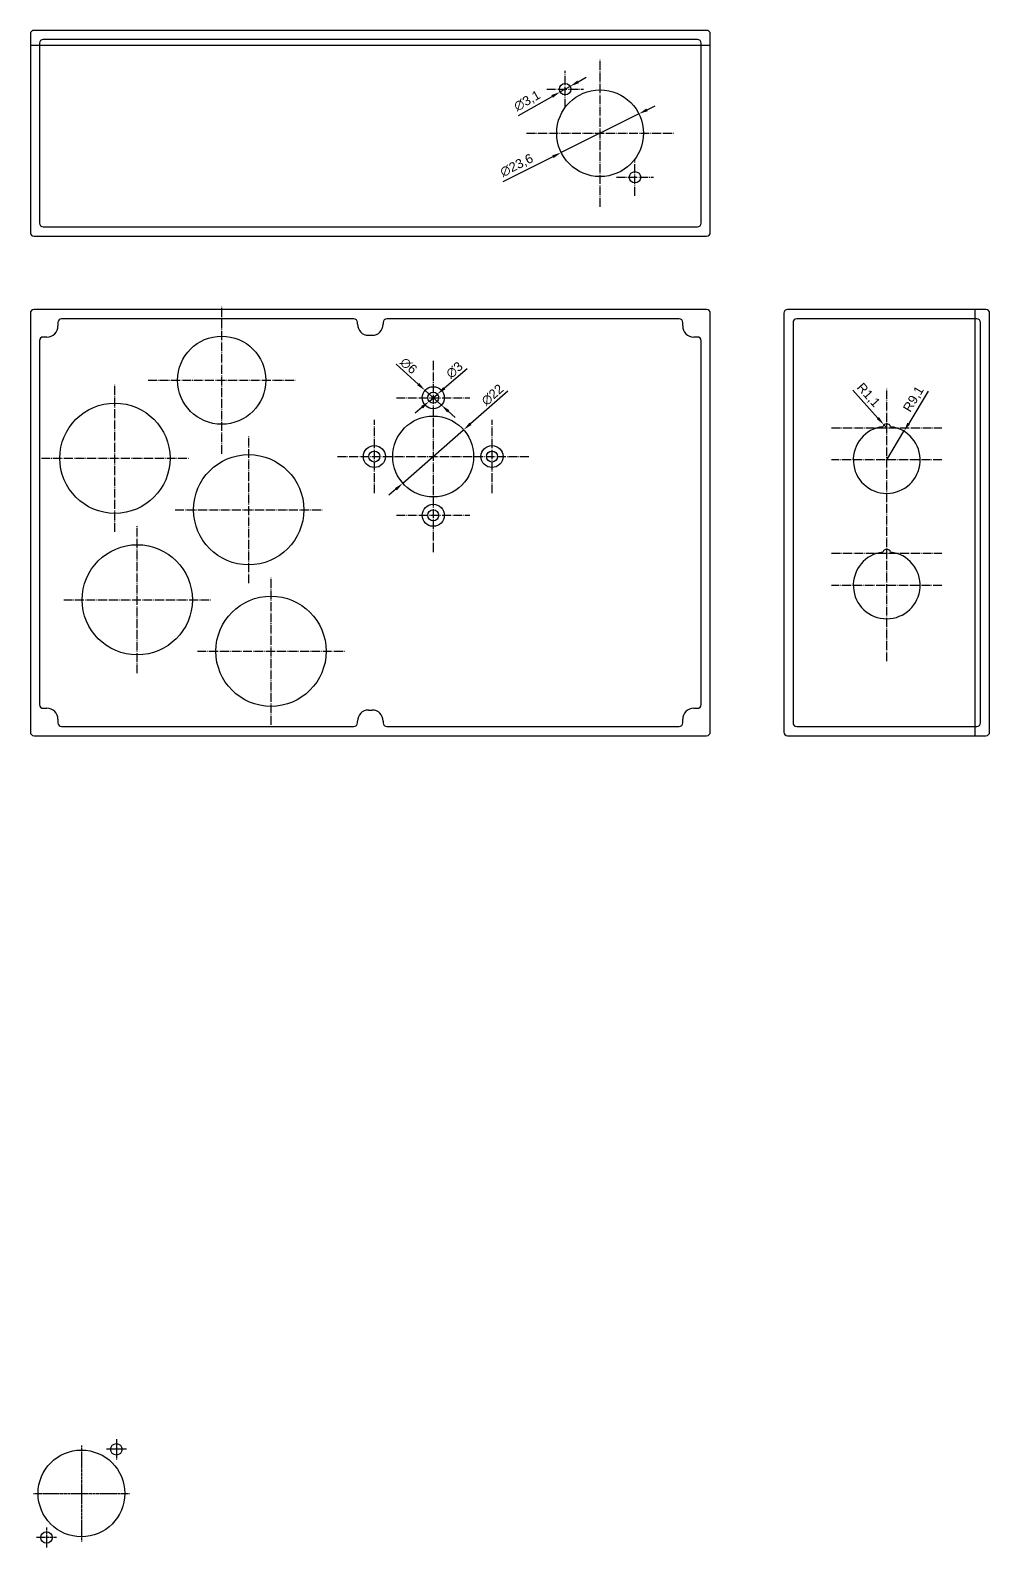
# Model space of a CAD drawing. Header units: millimetres. Extents: x 3170 to 4290, y 966 to 1416.
# Drawn here: x 4029.5 to 4290.5, y 1003.2 to 1416.2 of the extents above; entities that cross this region are included whole.
import ezdxf

# ---------------------------------------------------------------- set-up
doc = ezdxf.new("R2010")
doc.units = ezdxf.units.MM
doc.header["$LTSCALE"] = 0.1
doc.linetypes.add('ACAD_ISO04W100', pattern=[30, 24, -3, 0, -3])
doc.linetypes.add('CENTER', pattern=[0.6, 0.375, -0.075, 0.075, -0.075])
for name, color, linetype in [('Cutout', 221, 'Continuous'), ('Cutout-guides', 221, 'ACAD_ISO04W100'), ('DEFAULT_1', 7, 'CENTER')]:
    doc.layers.add(name, color=color, linetype=linetype)
doc.styles.get("Standard").update_dxf_attribs({"font": 'arial.ttf'})
doc.dimstyles.new('ISO-25', dxfattribs={"dimtxt": 2.5, "dimasz": 2.5, "dimexe": 1.25, "dimexo": 0.625, "dimtad": 1, "dimtxsty": 'Standard', "dimcen": 2.5, "dimadec": 0, "dimazin": 0, "dimtfac": 1, "dimtmove": 0, "dimatfit": 3, "dimfxl": 1, "dimarcsym": 0})

# ---------------------------------------------------------------- blocks, each defined once
blk = doc.blocks.new('*D49')
at = {"layer": 'Cutout', "color": 0, "lineweight": -2, "transparency": 16777216}
for p, q in [((4195.04, 1393.5), (4173.92, 1382.98)), ((4197.27, 1394.62), (4199.51, 1395.73)), ((4158.13, 1375.1), (4171.68, 1381.86))]:
    blk.add_line(p, q, dxfattribs=at)
at = {"layer": 'Cutout', "color": 0, "transparency": 16777216}
for points in [[(4197.09, 1394.99), (4197.46, 1394.25), (4195.04, 1393.5)], [(4171.49, 1382.23), (4171.86, 1381.49), (4173.92, 1382.98)]]:
    blk.add_solid(points, dxfattribs=at)
at = {"layer": 'Defpoints', "color": 0, "transparency": 16777216}
for p in [(4195.04, 1393.5), (4173.92, 1382.98)]:
    blk.add_point(p, dxfattribs=at)
at = {"layer": 'Cutout', "color": 0, "transparency": 16777216, "insert": (4161.84, 1379.38), "char_height": 2.5, "attachment_point": 5, "rotation": 26.4939}
blk.add_mtext('∅23,6', dxfattribs=at)
blk = doc.blocks.new('*D50')
at = {"layer": 'Cutout', "color": 0, "lineweight": -2, "transparency": 16777216}
for p, q in [((4176.33, 1401), (4173.62, 1399.48)), ((4178.51, 1402.22), (4180.69, 1403.45)), ((4162.26, 1393.09), (4171.45, 1398.26))]:
    blk.add_line(p, q, dxfattribs=at)
at = {"layer": 'Cutout', "color": 0, "transparency": 16777216}
for points in [[(4178.3, 1402.59), (4178.71, 1401.86), (4176.33, 1401)], [(4171.24, 1398.62), (4171.65, 1397.89), (4173.62, 1399.48)]]:
    blk.add_solid(points, dxfattribs=at)
at = {"layer": 'Defpoints', "color": 0, "transparency": 16777216}
for p in [(4176.33, 1401), (4173.62, 1399.48)]:
    blk.add_point(p, dxfattribs=at)
at = {"layer": 'Cutout', "color": 0, "transparency": 16777216, "insert": (4164.7, 1396.95), "char_height": 2.5, "attachment_point": 5, "rotation": 29.3384}
blk.add_mtext('∅3,1', dxfattribs=at)
blk = doc.blocks.new('*D51')
at = {"layer": 'Cutout', "color": 0, "lineweight": -2, "transparency": 16777216}
for p, q in [((4273.71, 1318), (4268.45, 1309.25)), ((4262.47, 1299.3), (4267.16, 1307.1))]:
    blk.add_line(p, q, dxfattribs=at)
at = {"layer": 'Cutout', "color": 0, "transparency": 16777216}
blk.add_solid([(4268.09, 1309.46), (4268.8, 1309.03), (4267.16, 1307.1)], dxfattribs=at)
at = {"layer": 'Defpoints', "color": 0, "transparency": 16777216}
for p in [(4267.16, 1307.1), (4262.47, 1299.3)]:
    blk.add_point(p, dxfattribs=at)
at = {"layer": 'Cutout', "color": 0, "transparency": 16777216, "insert": (4269.9, 1315.79), "char_height": 2.5, "attachment_point": 5, "rotation": 59.0045}
blk.add_mtext('R9,1', dxfattribs=at)
blk = doc.blocks.new('*D52')
at = {"layer": 'Cutout', "color": 0, "lineweight": -2, "transparency": 16777216}
for p, q in [((4253.23, 1318.31), (4260.06, 1310.72)), ((4262.46, 1308.04), (4261.73, 1308.86))]:
    blk.add_line(p, q, dxfattribs=at)
at = {"layer": 'Cutout', "color": 0, "transparency": 16777216}
blk.add_solid([(4260.36, 1310.99), (4259.75, 1310.44), (4261.73, 1308.86)], dxfattribs=at)
at = {"layer": 'Defpoints', "color": 0, "transparency": 16777216}
for p in [(4261.73, 1308.86), (4262.46, 1308.04)]:
    blk.add_point(p, dxfattribs=at)
at = {"layer": 'Cutout', "color": 0, "transparency": 16777216, "insert": (4257.39, 1316.86), "char_height": 2.5, "attachment_point": 5, "rotation": 311.976}
blk.add_mtext('R1,1', dxfattribs=at)
blk = doc.blocks.new('*D54')
at = {"layer": 'Cutout', "color": 0, "lineweight": -2, "transparency": 16777216}
for p, q in [((4159.34, 1318.01), (4149.23, 1309.14)), ((4130.81, 1292.98), (4147.35, 1307.49)), ((4128.93, 1291.34), (4127.05, 1289.69))]:
    blk.add_line(p, q, dxfattribs=at)
at = {"layer": 'Cutout', "color": 0, "transparency": 16777216}
for points in [[(4148.95, 1309.46), (4149.5, 1308.83), (4147.35, 1307.49)], [(4128.66, 1291.65), (4129.21, 1291.02), (4130.81, 1292.98)]]:
    blk.add_solid(points, dxfattribs=at)
at = {"layer": 'Defpoints', "color": 0, "transparency": 16777216}
for p in [(4147.35, 1307.49), (4130.81, 1292.98)]:
    blk.add_point(p, dxfattribs=at)
at = {"layer": 'Cutout', "color": 0, "transparency": 16777216, "insert": (4155.21, 1317.01), "char_height": 2.5, "attachment_point": 5, "rotation": 41.2634}
blk.add_mtext('∅22', dxfattribs=at)
blk = doc.blocks.new('*D55')
at = {"layer": 'Cutout', "color": 0, "lineweight": -2, "transparency": 16777216}
for p, q in [((4148.28, 1324.12), (4142.12, 1318.84)), ((4136.04, 1313.64), (4134.14, 1312.01)), ((4137.94, 1315.26), (4140.22, 1317.22))]:
    blk.add_line(p, q, dxfattribs=at)
at = {"layer": 'Cutout', "color": 0, "transparency": 16777216}
for points in [[(4141.85, 1319.16), (4142.39, 1318.52), (4140.22, 1317.22)], [(4135.77, 1313.95), (4136.31, 1313.32), (4137.94, 1315.26)]]:
    blk.add_solid(points, dxfattribs=at)
at = {"layer": 'Defpoints', "color": 0, "transparency": 16777216}
for p in [(4137.94, 1315.26), (4140.22, 1317.22)]:
    blk.add_point(p, dxfattribs=at)
at = {"layer": 'Cutout', "color": 0, "transparency": 16777216, "insert": (4144.86, 1323.79), "char_height": 2.5, "attachment_point": 5, "rotation": 40.5732}
blk.add_mtext('∅3', dxfattribs=at)
blk = doc.blocks.new('*D53')
at = {"layer": 'Cutout', "color": 0, "lineweight": -2, "transparency": 16777216}
for p, q in [((4128.98, 1325.36), (4135, 1319.93)), ((4141.31, 1314.23), (4136.85, 1318.25)), ((4143.16, 1312.55), (4145.02, 1310.88))]:
    blk.add_line(p, q, dxfattribs=at)
at = {"layer": 'Cutout', "color": 0, "transparency": 16777216}
for points in [[(4135.28, 1320.24), (4134.72, 1319.62), (4136.85, 1318.25)], [(4143.44, 1312.86), (4142.88, 1312.24), (4141.31, 1314.23)]]:
    blk.add_solid(points, dxfattribs=at)
at = {"layer": 'Defpoints', "color": 0, "transparency": 16777216}
for p in [(4136.85, 1318.25), (4141.31, 1314.23)]:
    blk.add_point(p, dxfattribs=at)
at = {"layer": 'Cutout', "color": 0, "transparency": 16777216, "insert": (4132.38, 1324.94), "char_height": 2.5, "attachment_point": 5, "rotation": 317.9172}
blk.add_mtext('∅6', dxfattribs=at)

msp = doc.modelspace()

# ---------------------------------------------------------------- linework, layer by layer
for p, q in [((4029.474, 1412.239), (4214.474, 1412.239)), ((4286.474, 1340.239), (4286.474, 1224.239)), ((4121.474, 1333.239), (4122.474, 1333.239)), ((4121.474, 1231.239), (4122.474, 1231.239))]:
    msp.add_line(p, q)
for points in [[(4030.474, 1360.239), (4213.474, 1360.239, 0.4142136), (4214.474, 1361.239), (4214.474, 1415.239, 0.4142136), (4213.474, 1416.239), (4030.474, 1416.239, 0.4142136), (4029.474, 1415.239), (4029.474, 1361.239, 0.4142136)], [(4032.974, 1362.739), (4210.974, 1362.739, 0.4142136), (4211.974, 1363.739), (4211.974, 1412.739, 0.4142136), (4210.974, 1413.739), (4032.974, 1413.739, 0.4142136), (4031.974, 1412.739), (4031.974, 1363.739, 0.4142136)], [(4030.474, 1224.239), (4213.474, 1224.239, 0.4142136), (4214.474, 1225.239), (4214.474, 1339.239, 0.4142136), (4213.474, 1340.239), (4030.474, 1340.239, 0.4142136), (4029.474, 1339.239), (4029.474, 1225.239, 0.4142136)], [(4235.474, 1224.239), (4289.474, 1224.239, 0.4142136), (4290.474, 1225.239), (4290.474, 1339.239, 0.4142136), (4289.474, 1340.239), (4235.474, 1340.239, 0.4142136), (4234.474, 1339.239), (4234.474, 1225.239, 0.4142136)], [(4237.974, 1226.739), (4286.974, 1226.739, 0.4142136), (4287.974, 1227.739), (4287.974, 1336.739, 0.4142136), (4286.974, 1337.739), (4237.974, 1337.739, 0.4142136), (4236.974, 1336.739), (4236.974, 1227.739, 0.4142136)]]:
    msp.add_lwpolyline(points, format="xyb", close=True)
for points in [[(4118.474, 1336.239), (4118.474, 1336.739, 0.4142136), (4117.474, 1337.739), (4037.974, 1337.739, 0.4142136), (4036.974, 1336.739), (4036.974, 1335.768)], [(4206.974, 1335.768), (4206.974, 1336.739, 0.4142136), (4205.974, 1337.739), (4126.474, 1337.739, 0.4142136), (4125.474, 1336.739), (4125.474, 1336.239)], [(4033.974, 1332.768), (4032.974, 1332.768, 0.4142136), (4031.974, 1331.768), (4031.974, 1232.71, 0.4142136), (4032.974, 1231.71), (4033.974, 1231.71)], [(4209.974, 1231.71), (4210.974, 1231.71, 0.4142136), (4211.974, 1232.71), (4211.974, 1331.768, 0.4142136), (4210.974, 1332.768), (4209.974, 1332.768)], [(4036.974, 1228.71), (4036.974, 1227.739, 0.4142136), (4037.974, 1226.739), (4117.474, 1226.739, 0.4142136), (4118.474, 1227.739), (4118.474, 1228.239)], [(4125.474, 1228.239), (4125.474, 1227.739, 0.4142136), (4126.474, 1226.739), (4205.974, 1226.739, 0.4142136), (4206.974, 1227.739), (4206.974, 1228.71)]]:
    msp.add_lwpolyline(points, format="xyb")
at = {"color": 7, "linetype": 'Continuous'}
for centre, radius in [((4043.368, 1018.008), 11.8), ((4052.868, 1030.008), 1.55), ((4033.868, 1006.008), 1.55)]:
    msp.add_circle(centre, radius, dxfattribs=at)
for centre, start, end in [((4033.974, 1335.768), 270, 0), ((4121.474, 1336.239), 180, 270), ((4122.474, 1336.239), 270, 0), ((4209.974, 1335.768), 180, 270), ((4033.974, 1228.71), 0, 90), ((4121.474, 1228.239), 90, 180), ((4122.474, 1228.239), 0, 90), ((4209.974, 1228.71), 90, 180)]:
    msp.add_arc(centre, 3, start, end)
at = {"layer": 'Cutout', "linetype": 'Continuous'}
for centre, radius in [((4174.976, 1400.24), 1.55), ((4184.476, 1388.239), 11.8), ((4193.976, 1376.239), 1.55)]:
    msp.add_circle(centre, radius, dxfattribs=at)
at = {"layer": 'Cutout'}
for centre, radius in [((4081.537, 1321.007), 12), ((4139.079, 1316.24), 3), ((4139.079, 1316.24), 1.5), ((4052.474, 1299.763), 15), ((4139.079, 1300.24), 11), ((4123.079, 1300.24), 3), ((4123.079, 1300.24), 1.5), ((4155.079, 1300.24), 3), ((4155.079, 1300.24), 1.5), ((4088.874, 1285.763), 15), ((4139.079, 1284.24), 3), ((4139.079, 1284.24), 1.5), ((4058.55, 1261.239), 15), ((4094.95, 1247.239), 15)]:
    msp.add_circle(centre, radius, dxfattribs=at)
for centre, radius, start, end in [((4262.474, 1299.303), 9.1, 96.74441, 83.39753), ((4262.463, 1308.039), 1.1, 16.0471, 164.09485), ((4262.474, 1265.175), 9.1, 96.74441, 83.39753), ((4262.463, 1273.91), 1.1, 16.0471, 164.09485)]:
    msp.add_arc(centre, radius, start, end, dxfattribs=at)
at = {"layer": 'Cutout-guides'}
for p, q in [((4174.976, 1395.24), (4174.976, 1405.24)), ((4184.476, 1368.239), (4184.476, 1408.239)), ((4169.976, 1400.24), (4179.976, 1400.24)), ((4164.476, 1388.239), (4204.476, 1388.239)), ((4193.976, 1371.239), (4193.976, 1381.239)), ((4188.976, 1376.239), (4198.976, 1376.239)), ((4081.537, 1301.007), (4081.537, 1341.007)), ((4139.079, 1326.24), (4139.079, 1274.24)), ((4052.474, 1279.763), (4052.474, 1319.763)), ((4061.537, 1321.007), (4101.537, 1321.007)), ((4262.474, 1244.527), (4262.474, 1318.893)), ((4129.079, 1316.24), (4149.079, 1316.24)), ((4123.079, 1290.24), (4123.079, 1310.24)), ((4155.079, 1290.24), (4155.079, 1310.24)), ((4088.874, 1265.763), (4088.874, 1305.763)), ((4247.463, 1308.039), (4277.463, 1308.039)), ((4032.474, 1299.763), (4072.474, 1299.763)), ((4113.079, 1300.24), (4165.079, 1300.24)), ((4277.474, 1299.303), (4247.474, 1299.303)), ((4068.874, 1285.763), (4108.874, 1285.763)), ((4058.55, 1241.239), (4058.55, 1281.239)), ((4129.079, 1284.24), (4149.079, 1284.24)), ((4247.463, 1273.91), (4277.463, 1273.91)), ((4094.95, 1227.239), (4094.95, 1267.239)), ((4277.474, 1265.175), (4247.474, 1265.175)), ((4038.55, 1261.239), (4078.55, 1261.239)), ((4074.95, 1247.239), (4114.95, 1247.239))]:
    msp.add_line(p, q, dxfattribs=at)
at = {"layer": 'DEFAULT_1', "color": 7, "linetype": 'CENTER'}
for p, q in [((4052.868, 1032.772), (4052.868, 1027.245)), ((4043.368, 1031.053), (4043.368, 1004.962)), ((4055.632, 1030.008), (4050.105, 1030.008)), ((4030.339, 1018.008), (4056.431, 1018.008)), ((4033.868, 1008.771), (4033.868, 1003.244)), ((4036.631, 1006.008), (4031.105, 1006.008))]:
    msp.add_line(p, q, dxfattribs=at)

# ---------------------------------------------------------------- dimensions: what is measured, and where the dimension line sits
at = {"layer": 'Cutout'}
for p1, p2, picture, middle in [((4176.327, 1400.999), (4173.625, 1399.48), '*D50', (4164.7, 1396.951)), ((4141.306, 1314.229), (4136.852, 1318.25), '*D53', (4132.382, 1324.943)), ((4137.94, 1315.264), (4140.218, 1317.215), '*D55', (4144.864, 1323.789))]:
    dim = msp.add_diameter_dim_2p(p1=p1, p2=p2, dimstyle='ISO-25', dxfattribs=at)
    dim.commit()
    dim.dimension.update_dxf_attribs({"geometry": picture, "text_midpoint": middle})
for p1, p2, picture, middle in [((4195.037, 1393.503), (4173.915, 1382.975), '*D49', (4162.807, 1377.438)), ((4130.81, 1292.985), (4147.348, 1307.494), '*D54', (4156.507, 1315.531))]:
    dim = msp.add_diameter_dim_2p(p1=p1, p2=p2, dimstyle='ISO-25', dxfattribs=at)
    dim.commit()
    dim.dimension.update_dxf_attribs({"geometry": picture, "text_midpoint": middle, "dimtype": 163})
for center, mpoint, picture, middle in [((4262.463, 1308.039), (4261.727, 1308.857), '*D52', (4257.386, 1316.863)), ((4262.474, 1299.303), (4267.16, 1307.104), '*D51', (4269.897, 1315.791))]:
    dim = msp.add_radius_dim(center=center, mpoint=mpoint, dimstyle='ISO-25', dxfattribs=at)
    dim.commit()
    dim.dimension.update_dxf_attribs({"geometry": picture, "text_midpoint": middle})

doc.saveas('drawing.dxf')
